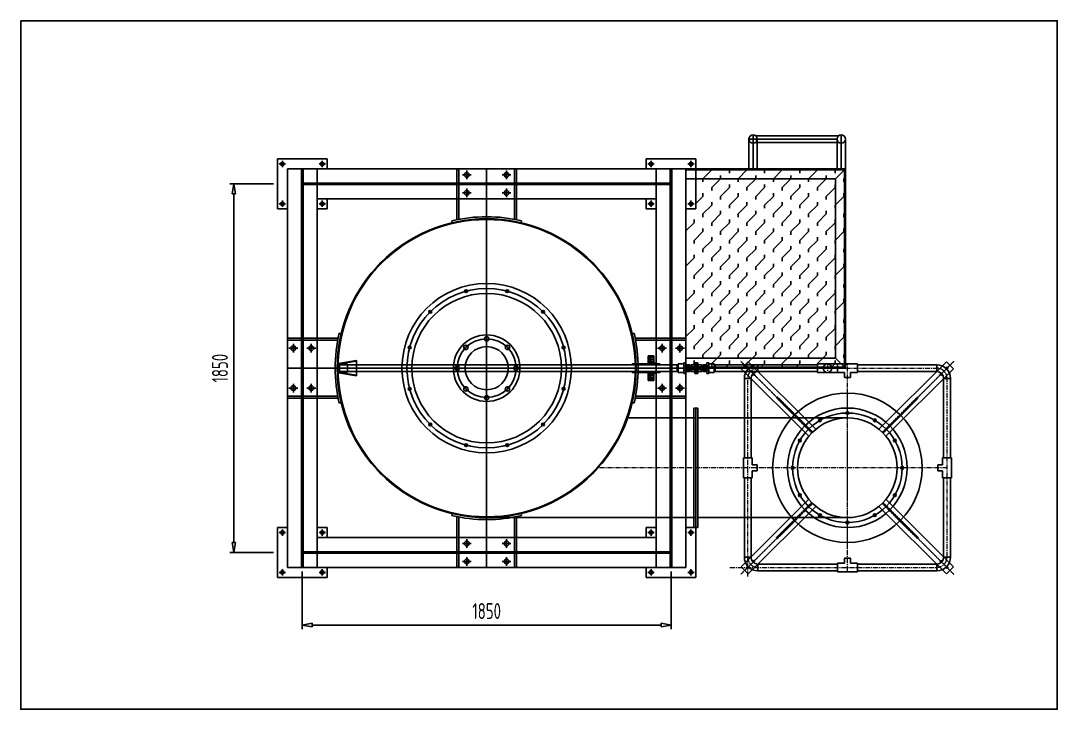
# Model space of a CAD drawing. Header units: millimetres. Extents: x -16777 to -10559, y 21952 to 33227.
# Drawn here: x -16777 to -11576, y 29771 to 33227 of the extents above; entities that cross this region are included whole.
import ezdxf

# ---------------------------------------------------------------- set-up
doc = ezdxf.new("R2010")
doc.units = ezdxf.units.MM
doc.header["$LTSCALE"] = 10
for name, pattern in [('CENTER', [2, 1.25, -0.25, 0.25, -0.25]), ('HIDDEN', [0.375, 0.25, -0.125]), ('HIDDEN2', [0.1875, 0.125, -0.0625])]:
    doc.linetypes.add(name, pattern=pattern)
doc.layers.get('0').update_dxf_attribs({"linetype": 'CONTINUOUS'})
doc.layers.get('DEFPOINTS').update_dxf_attribs({"linetype": 'CONTINUOUS'})
doc.layers.add('Ivanjktp', color=3, linetype='CONTINUOUS', lineweight=25)
doc.layers.add('Ivanjktp3', color=1, linetype='CONTINUOUS', lineweight=25, plot=False)
doc.layers.add('Ivanjktp5', color=1, linetype='CONTINUOUS')
doc.layers.add('Ivanjktp8', color=5, linetype='CONTINUOUS')
doc.styles.get("Standard").update_dxf_attribs({"font": 'ISOCP.SHX', "width": 0.75})
doc.dimstyles.new('GEN-ISO$0', dxfattribs={"dimtxt": 4, "dimasz": 2.5, "dimexe": 1, "dimexo": 1, "dimgap": 1.5, "dimtad": 1, "dimdec": 0, "dimdsep": 46, "dimtxsty": 'Standard', "dimblk": 'OBLIQUE', "dimcen": 0, "dimclrd": 8, "dimclre": 8, "dimclrt": 3, "dimadec": 0, "dimazin": 0, "dimtp": 0.1, "dimtm": 0.1, "dimtfac": 0.71, "dimtdec": 0, "dimtmove": 0, "dimatfit": 3, "dimfxl": 1, "dimtzin": 0, "dimarcsym": 0})

# ---------------------------------------------------------------- blocks, each defined once
blk = doc.blocks.new('_ClosedBlank')
at = {"color": 0, "linetype": 'ByBlock', "lineweight": -2}
for p, q in [((-1, 0.17), (0, 0)), ((-1, 0.17), (-1, -0.17)), ((0, 0), (-1, -0.17))]:
    blk.add_line(p, q, dxfattribs=at)
blk = doc.blocks.new('*D21')
at = {"layer": 'DEFPOINTS', "color": 0, "transparency": 16777216}
for p in [(-15364.3, 30482.9, 0), (-13514.3, 30482.9, 0), (-13514.3, 30193.7)]:
    blk.add_point(p, dxfattribs=at)
at = {"layer": 'Ivanjktp', "color": 8, "lineweight": -2, "transparency": 16777216}
for p, q in [((-15364.3, 30462.9), (-15364.3, 30173.7)), ((-13514.3, 30462.9), (-13514.3, 30173.7)), ((-15314.3, 30193.7), (-13564.3, 30193.7))]:
    blk.add_line(p, q, dxfattribs=at)
at = {"layer": 'Ivanjktp', "color": 8, "lineweight": -2, "transparency": 16777216, "xscale": 50, "yscale": 50, "zscale": 50, "rotation": 180}
blk.add_blockref('_ClosedBlank', (-15364.3, 30193.7), dxfattribs=at)
at = {"layer": 'Ivanjktp', "color": 8, "lineweight": -2, "transparency": 16777216, "xscale": 50, "yscale": 50, "zscale": 50}
blk.add_blockref('_ClosedBlank', (-13514.3, 30193.7), dxfattribs=at)
at = {"layer": 'Ivanjktp', "color": 3, "transparency": 16777216, "insert": (-14439.3, 30263.7), "char_height": 80, "attachment_point": 5}
blk.add_mtext('1850', dxfattribs=at)
blk = doc.blocks.new('*D22')
at = {"layer": 'DEFPOINTS', "color": 0, "transparency": 16777216}
for p in [(-15489.3, 32407.9, 0), (-15707.6, 30557.9), (-15489.3, 30557.9, 0)]:
    blk.add_point(p, dxfattribs=at)
at = {"layer": 'Ivanjktp', "color": 8, "lineweight": -2, "transparency": 16777216}
for p, q in [((-15509.3, 32407.9), (-15727.6, 32407.9)), ((-15707.6, 32357.9), (-15707.6, 30607.9)), ((-15509.3, 30557.9), (-15727.6, 30557.9))]:
    blk.add_line(p, q, dxfattribs=at)
at = {"layer": 'Ivanjktp', "color": 8, "lineweight": -2, "transparency": 16777216, "xscale": 50, "yscale": 50, "zscale": 50}
for p, rotation in [((-15707.6, 32407.9), 90), ((-15707.6, 30557.9), 270)]:
    blk.add_blockref('_ClosedBlank', p, dxfattribs=dict(at, rotation=rotation))
at = {"layer": 'Ivanjktp', "color": 3, "transparency": 16777216, "insert": (-15777.6, 31482.9), "char_height": 80, "attachment_point": 5, "rotation": 90}
blk.add_mtext('1850', dxfattribs=at)

msp = doc.modelspace()

# ---------------------------------------------------------------- hatches: boundary and pattern name
h = msp.add_hatch()
h.set_pattern_fill('ANSI31', color=6, scale=25, angle=90, style=0)
h.set_pattern_definition([(135, (-68822.3995, 13369.9405), (-2.20970869, -2.20970869), [])])
h.paths.add_polyline_path([(-13619.3, 31545.4), (-13629.3, 31545.4), (-13629.3, 31536.9), (-13619.3, 31536.9)])
h.paths.add_polyline_path([(-13619.3, 31518.9), (-13629.3, 31518.9), (-13629.3, 31504.9), (-13619.3, 31504.9)])
h.paths.add_polyline_path([(-13624.3, 31500.9), (-13624.3, 31504.9), (-13709.3, 31504.9), (-13709.3, 31500.9)])
h.paths.add_polyline_path([(-13709.3, 31464.9), (-13709.3, 31460.9), (-13624.3, 31460.9), (-13624.3, 31464.9)])
h.paths.add_polyline_path([(-13629.3, 31446.9), (-13619.3, 31446.9), (-13619.3, 31460.9), (-13629.3, 31460.9)])
h.paths.add_polyline_path([(-13629.3, 31428.9), (-13629.3, 31420.4), (-13619.3, 31420.4), (-13619.3, 31428.9)])
h = msp.add_hatch()
h.set_pattern_fill('ANSI31', color=3, scale=25, style=0)
h.set_pattern_definition([(45, (-68822.3995, 13369.9405), (-2.20970869, 2.20970869), [])])
h.paths.add_polyline_path([(-13599.8, 31545.4), (-13617.3, 31545.4), (-13617.3, 31536.9), (-13599.8, 31536.9)])
h.paths.add_polyline_path([(-13599.8, 31518.9), (-13617.3, 31518.9), (-13617.3, 31498.9), (-13599.8, 31498.9)])
h.paths.add_polyline_path([(-13599.8, 31466.9), (-13617.3, 31466.9), (-13617.3, 31446.9), (-13599.8, 31446.9)])
h.paths.add_polyline_path([(-13599.8, 31428.9), (-13617.3, 31428.9), (-13617.3, 31420.4), (-13599.8, 31420.4)])
h.paths.add_polyline_path([(-13570.3, 31466.9), (-13599.8, 31466.9), (-13599.8, 31460.9), (-13570.3, 31460.9)])
h.paths.add_polyline_path([(-13570.3, 31504.9), (-13599.8, 31504.9), (-13599.8, 31498.9), (-13570.3, 31498.9)])
h.paths.add_polyline_path([(-13599.8, 31509.9), (-13599.8, 31504.9), (-13584.8, 31504.9)])
h.paths.add_polyline_path([(-13584.8, 31460.9), (-13599.8, 31460.9), (-13599.8, 31455.9)])
at = {"layer": 'Ivanjktp8'}
h = msp.add_hatch(dxfattribs=at)
h.set_pattern_fill('FLEX', color=256, scale=250, angle=225, style=0)
h.set_pattern_definition([(225, (-36291.05, 46620.01), (44.19417, -44.19417), [62.5, -62.5]), (270, (-36335.247, 46575.814), (44.194174, -44.194174), [15.625, -57.13835, 15.625, -88.38835])])
h.paths.add_polyline_path([(-13439.3, 31482.9), (-12639.3, 31482.9), (-12639.3, 32482.9), (-13389.3, 32482.9), (-13389.3, 32282.9), (-13439.3, 32282.9)])

# ---------------------------------------------------------------- linework, layer by layer
at = {"color": 6}
for p, q in [((-15182.9, 31506.9, 0), (-15092.9, 31520.9, 0)), ((-15182.9, 31504.9, 0), (-15092.9, 31518.9, 0)), ((-15092.9, 31520.9, 0), (-15092.9, 31444.9, 0)), ((-13629.3, 31545.4, 0), (-13619.3, 31545.4, 0)), ((-13629.3, 31545.4, 0), (-13629.3, 31504.9, 0)), ((-13629.3, 31536.9, 0), (-13619.3, 31536.9, 0)), ((-13629.3, 31518.9, 0), (-13619.3, 31518.9, 0)), ((-13619.3, 31545.4, 0), (-13619.3, 31504.9, 0)), ((-13619.3, 31504.9, 0), (-13709.3, 31504.9, 0)), ((-13709.3, 31504.9, 0), (-13709.3, 31500.9, 0)), ((-13624.3, 31500.9, 0), (-13709.3, 31500.9, 0)), ((-13624.3, 31504.9, 0), (-13624.3, 31500.9, 0)), ((-15182.9, 31461, 0), (-15092.9, 31447, 0)), ((-15182.9, 31458.9, 0), (-15092.9, 31444.9, 0)), ((-13709.3, 31464.9, 0), (-13709.3, 31460.9, 0)), ((-13624.3, 31464.9, 0), (-13709.3, 31464.9, 0)), ((-13619.3, 31460.9, 0), (-13709.3, 31460.9, 0)), ((-13629.3, 31460.9, 0), (-13629.3, 31420.4, 0)), ((-13629.3, 31446.9, 0), (-13619.3, 31446.9, 0)), ((-13629.3, 31428.9, 0), (-13619.3, 31428.9, 0)), ((-13629.3, 31420.4, 0), (-13619.3, 31420.4, 0)), ((-13624.3, 31460.9, 0), (-13624.3, 31464.9, 0)), ((-13619.3, 31460.9, 0), (-13619.3, 31420.4, 0))]:
    msp.add_line(p, q, dxfattribs=at)
at = {"color": 54, "linetype": 'CENTER', "lineweight": 5, "ltscale": 2}
for p, q in [((-13629.3, 31527.9, 0), (-13599.8, 31527.9, 0)), ((-15189.3, 31482.9, 0), (-13689.3, 31482.9, 0)), ((-13078.3, 31482.9, 0), (-12180.3, 31482.9, 0)), ((-12729.3, 31504.9, 0), (-12729.3, 31460.9, 0)), ((-12629.3, 30465.9, 0), (-12629.3, 31499.9, 0)), ((-13629.3, 31437.9, 0), (-13599.8, 31437.9, 0)), ((-13129.3, 30437.9, 0), (-13129.3, 31431.9, 0)), ((-12129.3, 30533.9, 0), (-12129.3, 31431.9, 0)), ((-12629.3, 30582.9, 0), (-12629.3, 31382.9, 0)), ((-12127.7, 30982.9, 0), (-13880.3, 30982.9, 0)), ((-13219.2, 30482.9, 0), (-12180.3, 30482.9, 0))]:
    msp.add_line(p, q, dxfattribs=at)
at = {"color": 3}
for p, q in [((-13617.3, 31545.4, 0), (-13599.8, 31545.4, 0)), ((-13617.3, 31545.4, 0), (-13617.3, 31498.9, 0)), ((-13617.3, 31536.9, 0), (-13599.8, 31536.9, 0)), ((-13617.3, 31518.9, 0), (-13599.8, 31518.9, 0)), ((-13599.8, 31545.4, 0), (-13599.8, 31498.9, 0)), ((-13617.3, 31466.9, 0), (-13617.3, 31420.4, 0)), ((-13599.8, 31509.9, 0), (-13584.8, 31504.9, 0)), ((-13599.8, 31504.9, 0), (-13570.3, 31504.9, 0)), ((-13599.8, 31466.9, 0), (-13599.8, 31420.4, 0)), ((-13570.3, 31504.9, 0), (-13570.3, 31498.9, 0)), ((-13570.3, 31466.9, 0), (-13570.3, 31460.9, 0)), ((-13617.3, 31446.9, 0), (-13599.8, 31446.9, 0)), ((-13617.3, 31428.9, 0), (-13599.8, 31428.9, 0)), ((-13617.3, 31420.4, 0), (-13599.8, 31420.4, 0)), ((-13599.8, 31455.9, 0), (-13584.8, 31460.9, 0)), ((-13599.8, 31460.9, 0), (-13570.3, 31460.9, 0))]:
    msp.add_line(p, q, dxfattribs=at)
at = {"color": 1}
for p, q in [((-15179.3, 31499.9, 0), (-15179.3, 31465.9, 0)), ((-15179.3, 31499.9, 0), (-13483.3, 31499.9, 0)), ((-13483.3, 31499.9, 0), (-13483.3, 31465.9, 0)), ((-13450.3, 31504.9, 0), (-13478.3, 31504.9, 0)), ((-13478.3, 31460.9, 0), (-13478.3, 31504.9, 0)), ((-13478.3, 31499.9, 0), (-13478.3, 31465.9, 0)), ((-13450.3, 31455.9, 0), (-13450.3, 31509.9, 0)), ((-13440.3, 31509.9, 0), (-13450.3, 31509.9, 0)), ((-13440.3, 31494.9, 0), (-13450.3, 31494.9, 0)), ((-13440.3, 31470.9, 0), (-13450.3, 31470.9, 0)), ((-13440.3, 31455.9, 0), (-13440.3, 31509.9, 0)), ((-13440.3, 31499.9, 0), (-13421.3, 31499.9, 0)), ((-13439.3, 31465.9, 0), (-13439.3, 31499.9, 0)), ((-13437.3, 31465.9, 0), (-13437.3, 31499.9, 0)), ((-13435.3, 31465.9, 0), (-13435.3, 31499.9, 0)), ((-13433.3, 31465.9, 0), (-13433.3, 31499.9, 0)), ((-13431.3, 31465.9, 0), (-13431.3, 31499.9, 0)), ((-13429.3, 31465.9, 0), (-13429.3, 31499.9, 0)), ((-13427.3, 31465.9, 0), (-13427.3, 31499.9, 0)), ((-13425.3, 31465.9, 0), (-13425.3, 31499.9, 0)), ((-13423.3, 31465.9, 0), (-13423.3, 31499.9, 0)), ((-13420.3, 31498.9, 0), (-13421.3, 31499.9, 0)), ((-13421.3, 31465.9, 0), (-13421.3, 31499.9, 0)), ((-13421.3, 31465.9, 0), (-13420.3, 31466.9, 0)), ((-13420.3, 31466.9, 0), (-13420.3, 31498.9, 0)), ((-13415.3, 31498.9, 0), (-13414.3, 31499.9, 0)), ((-13415.3, 31466.9, 0), (-13415.3, 31498.9, 0)), ((-13415.3, 31466.9, 0), (-13415.3, 31498.9, 0)), ((-13395.3, 31489.9, 0), (-13415.3, 31489.9, 0)), ((-13395.3, 31475.9, 0), (-13415.3, 31475.9, 0)), ((-13414.3, 31465.9, 0), (-13415.3, 31466.9, 0)), ((-13395.3, 31499.9, 0), (-13414.3, 31499.9, 0)), ((-13395.3, 31509.9, 0), (-13380.3, 31509.9, 0)), ((-13395.3, 31455.9, 0), (-13395.3, 31509.9, 0)), ((-13395.3, 31507.9, 0), (-13380.3, 31507.9, 0)), ((-13395.3, 31505.9, 0), (-13380.3, 31505.9, 0)), ((-13395.3, 31503.9, 0), (-13380.3, 31503.9, 0)), ((-13395.3, 31501.9, 0), (-13380.3, 31501.9, 0)), ((-13395.3, 31499.9, 0), (-13380.3, 31499.9, 0)), ((-13395.3, 31497.9, 0), (-13380.3, 31497.9, 0)), ((-13395.3, 31495.9, 0), (-13380.3, 31495.9, 0)), ((-13395.3, 31493.9, 0), (-13380.3, 31493.9, 0)), ((-13395.3, 31491.9, 0), (-13380.3, 31491.9, 0)), ((-13395.3, 31489.9, 0), (-13380.3, 31489.9, 0)), ((-13395.3, 31487.9, 0), (-13380.3, 31487.9, 0)), ((-13395.3, 31485.9, 0), (-13380.3, 31485.9, 0)), ((-13395.3, 31483.9, 0), (-13380.3, 31483.9, 0)), ((-13395.3, 31481.9, 0), (-13380.3, 31481.9, 0)), ((-13395.3, 31479.9, 0), (-13380.3, 31479.9, 0)), ((-13395.3, 31477.9, 0), (-13380.3, 31477.9, 0)), ((-13395.3, 31475.9, 0), (-13380.3, 31475.9, 0)), ((-13395.3, 31473.9, 0), (-13380.3, 31473.9, 0)), ((-13395.3, 31471.9, 0), (-13380.3, 31471.9, 0)), ((-13395.3, 31469.9, 0), (-13380.3, 31469.9, 0)), ((-13395.3, 31467.9, 0), (-13380.3, 31467.9, 0)), ((-13380.3, 31455.9, 0), (-13380.3, 31509.9, 0)), ((-13380.3, 31499.9, 0), (-13361.3, 31499.9, 0)), ((-13380.3, 31489.9, 0), (-13360.3, 31489.9, 0)), ((-13380.3, 31475.9, 0), (-13360.3, 31475.9, 0)), ((-13360.3, 31498.9, 0), (-13361.3, 31499.9, 0)), ((-13361.3, 31465.9, 0), (-13360.3, 31466.9, 0)), ((-13360.3, 31466.9, 0), (-13360.3, 31498.9, 0)), ((-13355.3, 31498.9, 0), (-13354.3, 31499.9, 0)), ((-13355.3, 31466.9, 0), (-13355.3, 31498.9, 0)), ((-13354.3, 31465.9, 0), (-13355.3, 31466.9, 0)), ((-13335.3, 31499.9, 0), (-13354.3, 31499.9, 0)), ((-13354.3, 31465.9, 0), (-13354.3, 31499.9, 0)), ((-13352.3, 31465.9, 0), (-13352.3, 31499.9, 0)), ((-13350.3, 31465.9, 0), (-13350.3, 31499.9, 0)), ((-13348.3, 31465.9, 0), (-13348.3, 31499.9, 0)), ((-13346.3, 31465.9, 0), (-13346.3, 31499.9, 0)), ((-13344.3, 31465.9, 0), (-13344.3, 31499.9, 0)), ((-13342.3, 31465.9, 0), (-13342.3, 31499.9, 0)), ((-13340.3, 31465.9, 0), (-13340.3, 31499.9, 0)), ((-13338.3, 31465.9, 0), (-13338.3, 31499.9, 0)), ((-13336.3, 31465.9, 0), (-13336.3, 31499.9, 0)), ((-13335.3, 31509.9, 0), (-13325.3, 31509.9, 0)), ((-13335.3, 31455.9, 0), (-13335.3, 31509.9, 0)), ((-13335.3, 31494.9, 0), (-13325.3, 31494.9, 0)), ((-13335.3, 31470.9, 0), (-13325.3, 31470.9, 0)), ((-13325.3, 31455.9, 0), (-13325.3, 31509.9, 0)), ((-13325.3, 31504.9, 0), (-13297.3, 31504.9, 0)), ((-13297.3, 31460.9, 0), (-13297.3, 31504.9, 0)), ((-13292.3, 31499.9, 0), (-12779.3, 31499.9, 0)), ((-13292.3, 31465.9, 0), (-13292.3, 31499.9, 0)), ((-13129.3, 31499.9, 0), (-12779.3, 31499.9, 0)), ((-12779.3, 31504.9, 0), (-12679.3, 31504.9, 0)), ((-12779.3, 31460.9, 0), (-12779.3, 31504.9, 0)), ((-12779.3, 31465.9, 0), (-12779.3, 31499.9, 0)), ((-12774.3, 31504.9, 0), (-12732.3, 31504.9, 0)), ((-12679.3, 31460.9, 0), (-12679.3, 31504.9, 0)), ((-12679.3, 31504.9, 0), (-12579.3, 31504.9, 0)), ((-12579.3, 31460.9, 0), (-12579.3, 31504.9, 0)), ((-12579.3, 31499.9, 0), (-12180.3, 31499.9, 0)), ((-15179.3, 31465.9, 0), (-13483.3, 31465.9, 0)), ((-13450.3, 31460.9, 0), (-13478.3, 31460.9, 0)), ((-13440.3, 31455.9, 0), (-13450.3, 31455.9, 0)), ((-13440.3, 31465.9, 0), (-13421.3, 31465.9, 0)), ((-13395.3, 31465.9, 0), (-13414.3, 31465.9, 0)), ((-13395.3, 31465.9, 0), (-13380.3, 31465.9, 0)), ((-13395.3, 31463.9, 0), (-13380.3, 31463.9, 0)), ((-13395.3, 31461.9, 0), (-13380.3, 31461.9, 0)), ((-13395.3, 31459.9, 0), (-13380.3, 31459.9, 0)), ((-13395.3, 31457.9, 0), (-13380.3, 31457.9, 0)), ((-13395.3, 31455.9, 0), (-13380.3, 31455.9, 0)), ((-13380.3, 31465.9, 0), (-13361.3, 31465.9, 0)), ((-13335.3, 31465.9, 0), (-13354.3, 31465.9, 0)), ((-13335.3, 31455.9, 0), (-13325.3, 31455.9, 0)), ((-13325.3, 31460.9, 0), (-13297.3, 31460.9, 0)), ((-13292.3, 31465.9, 0), (-12779.3, 31465.9, 0)), ((-13146.3, 31032.9, 0), (-13146.3, 31431.9, 0)), ((-13129.3, 31465.9, 0), (-12779.3, 31465.9, 0)), ((-13112.3, 31032.9, 0), (-13112.3, 31431.9, 0)), ((-12779.3, 31460.9, 0), (-12679.3, 31460.9, 0)), ((-12774.3, 31460.9, 0), (-12751.3, 31460.9, 0)), ((-12679.3, 31460.9, 0), (-12644.3, 31460.9, 0)), ((-12644.3, 31435.9, 0), (-12644.3, 31460.9, 0)), ((-12644.3, 31435.9, 0), (-12614.3, 31435.9, 0)), ((-12614.3, 31460.9, 0), (-12579.3, 31460.9, 0)), ((-12614.3, 31435.9, 0), (-12614.3, 31460.9, 0)), ((-12579.3, 31465.9, 0), (-12180.3, 31465.9, 0)), ((-12146.3, 31032.9, 0), (-12146.3, 31431.9, 0)), ((-12112.3, 31032.9, 0), (-12112.3, 31431.9, 0)), ((-13151.3, 31032.9, 0), (-13107.3, 31032.9, 0)), ((-13151.3, 30932.9, 0), (-13151.3, 31032.9, 0)), ((-13107.3, 30997.9, 0), (-13107.3, 31032.9, 0)), ((-12107.3, 31032.9, 0), (-12151.3, 31032.9, 0)), ((-12151.3, 30997.9, 0), (-12151.3, 31032.9, 0)), ((-12107.3, 30932.9, 0), (-12107.3, 31032.9, 0)), ((-13107.3, 30997.9, 0), (-13082.3, 30997.9, 0)), ((-13107.3, 30932.9, 0), (-13107.3, 30967.9, 0)), ((-13107.3, 30967.9, 0), (-13082.3, 30967.9, 0)), ((-13082.3, 30967.9, 0), (-13082.3, 30997.9, 0)), ((-12151.3, 30997.9, 0), (-12176.3, 30997.9, 0)), ((-12176.3, 30967.9, 0), (-12176.3, 30997.9, 0)), ((-12151.3, 30967.9, 0), (-12176.3, 30967.9, 0)), ((-12151.3, 30932.9, 0), (-12151.3, 30967.9, 0)), ((-13151.3, 30932.9, 0), (-13107.3, 30932.9, 0)), ((-13146.3, 30533.9, 0), (-13146.3, 30932.9, 0)), ((-13112.3, 30533.9, 0), (-13112.3, 30932.9, 0)), ((-12107.3, 30932.9, 0), (-12151.3, 30932.9, 0)), ((-12146.3, 30533.9, 0), (-12146.3, 30932.9, 0)), ((-12112.3, 30533.9, 0), (-12112.3, 30932.9, 0)), ((-13078.3, 30499.9, 0), (-12679.3, 30499.9, 0)), ((-12679.3, 30504.9, 0), (-12644.3, 30504.9, 0)), ((-12679.3, 30460.9, 0), (-12679.3, 30504.9, 0)), ((-12644.3, 30529.9, 0), (-12614.3, 30529.9, 0)), ((-12644.3, 30504.9, 0), (-12644.3, 30529.9, 0)), ((-12614.3, 30504.9, 0), (-12614.3, 30529.9, 0)), ((-12614.3, 30504.9, 0), (-12579.3, 30504.9, 0)), ((-12579.3, 30460.9, 0), (-12579.3, 30504.9, 0)), ((-12579.3, 30499.9, 0), (-12180.3, 30499.9, 0)), ((-13078.3, 30465.9, 0), (-12679.3, 30465.9, 0)), ((-12679.3, 30460.9, 0), (-12579.3, 30460.9, 0)), ((-12579.3, 30465.9, 0), (-12180.3, 30465.9, 0))]:
    msp.add_line(p, q, dxfattribs=at)
at = {"color": 253, "linetype": 'HIDDEN2', "ltscale": 0.05}
for p, q in [((-15137.3, 31498.9, 0), (-15177.3, 31498.9, 0)), ((-15137.3, 31466.9, 0), (-15177.3, 31466.9, 0))]:
    msp.add_line(p, q, dxfattribs=at)
at = {"color": 54, "linetype": 'CENTER', "lineweight": 5, "ltscale": 0.025}
for p, q in [((-12806.1, 31159.7, 0), (-13163.7, 31517.3, 0)), ((-12452.5, 31159.7, 0), (-12095, 31517.3, 0)), ((-12806.1, 30806.2, 0), (-13163.7, 30448.6, 0)), ((-12452.5, 30806.2, 0), (-12095, 30448.6, 0))]:
    msp.add_line(p, q, dxfattribs=at)
at = {"color": 4}
for p, q in [((-13078.3, 31465.9, 0), (-13078.3, 31499.9, 0)), ((-12180.3, 31465.9, 0), (-12180.3, 31499.9, 0)), ((-13112.3, 31431.9, 0), (-13146.3, 31431.9, 0)), ((-12146.3, 31431.9, 0), (-12112.3, 31431.9, 0)), ((-13112.3, 30533.9, 0), (-13146.3, 30533.9, 0)), ((-12146.3, 30533.9, 0), (-12112.3, 30533.9, 0)), ((-13078.3, 30499.9, 0), (-13078.3, 30465.9, 0)), ((-12180.3, 30499.9, 0), (-12180.3, 30465.9, 0))]:
    msp.add_line(p, q, dxfattribs=at)
at = {"color": 1}
msp.add_circle((-12729.3, 31482.9, 0), 22, dxfattribs=at)
at = {"color": 4}
for centre, radius, start, end in [((-13078.3, 31431.9, 0), 68, 90, 180), ((-12180.3, 31431.9, 0), 68, 0, 90), ((-13078.3, 31431.9, 0), 34, 90, 180), ((-12180.3, 31431.9, 0), 34, 0, 90), ((-13078.3, 30533.9, 0), 68, 180, 270), ((-13078.3, 30533.9, 0), 34, 180, 270), ((-12180.3, 30533.9, 0), 34, 270, 0), ((-12180.3, 30533.9, 0), 68, 270, 0)]:
    msp.add_arc(centre, radius, start, end, dxfattribs=at)
at = {"color": 54, "linetype": 'CENTER', "lineweight": 5, "ltscale": 2}
for centre, start, end in [((-13078.3, 31431.9, 0), 90, 180), ((-12180.3, 31431.9, 0), 0, 90), ((-13078.3, 30533.9, 0), 180, 270), ((-12180.3, 30533.9, 0), 270, 0)]:
    msp.add_arc(centre, 51, start, end, dxfattribs=at)
at = {"color": 1}
msp.add_arc((-12732.3, 31479.9, 0), 25, 0, 90, dxfattribs=at)
at = {"layer": 'Ivanjktp3'}
msp.add_lwpolyline([(-16777.2, 33226.9), (-11576.2, 33226.9), (-11576.2, 29770.8), (-16777.2, 29770.8)], close=True, dxfattribs=at)
at = {"layer": 'Ivanjktp5', "color": 9, "ltscale": 0.5}
for p, q in [((-15182.9, 31506.9, 0), (-15182.9, 31458.9, 0)), ((-15181.3, 31468.9, 0), (-15181.3, 31496.9, 0)), ((-15177.3, 31466.7, 0), (-15177.3, 31499.2, 0)), ((-15137.3, 31499.2, 0), (-15177.3, 31499.2, 0)), ((-15137.3, 31466.7, 0), (-15177.3, 31466.7, 0)), ((-15137.3, 31502.9, 0), (-15175.3, 31502.9, 0)), ((-15122.1, 31482.9, 0), (-15162.1, 31482.9, 0)), ((-15137.3, 31462.9, 0), (-15137.3, 31502.9, 0)), ((-13126.4, 31515.4, 0), (-13161.8, 31480, 0)), ((-12822.9, 31141.2, 0), (-13161.8, 31480, 0)), ((-12787.5, 31176.5, 0), (-13126.4, 31515.4, 0)), ((-12471.1, 31176.5, 0), (-12132.2, 31515.4, 0)), ((-12435.8, 31141.2, 0), (-12096.9, 31480, 0)), ((-12096.9, 31480, 0), (-12132.2, 31515.4, 0)), ((-15137.3, 31462.9, 0), (-15175.3, 31462.9, 0)), ((-12985, 31334.4, 0), (-12980.8, 31338.6, 0)), ((-12273.6, 31334.4, 0), (-12277.9, 31338.6, 0)), ((-12822.9, 30824.7, 0), (-13161.8, 30485.8, 0)), ((-12435.8, 30824.7, 0), (-12096.9, 30485.8, 0)), ((-12787.5, 30789.4, 0), (-13126.4, 30450.5, 0)), ((-12471.1, 30789.4, 0), (-12132.2, 30450.5, 0)), ((-12985, 30631.5, 0), (-12980.8, 30627.3, 0)), ((-13161.8, 30485.8, 0), (-13126.4, 30450.5, 0)), ((-12132.2, 30450.5, 0), (-12096.9, 30485.8, 0))]:
    msp.add_line(p, q, dxfattribs=at)
at = {"layer": 'Ivanjktp5', "color": 9, "linetype": 'HIDDEN', "ltscale": 0.009}
for p, q in [((-12808.2, 31157.6, 0), (-12985, 31334.4, 0)), ((-12804, 31161.8, 0), (-12980.8, 31338.6, 0)), ((-12454.7, 31161.8, 0), (-12277.9, 31338.6, 0)), ((-12450.4, 31157.6, 0), (-12273.6, 31334.4, 0)), ((-12808.2, 30808.3, 0), (-12985, 30631.5, 0)), ((-12804, 30804, 0), (-12980.8, 30627.3, 0)), ((-12454.7, 30804, 0), (-12277.9, 30627.3, 0)), ((-12450.4, 30808.3, 0), (-12273.6, 30631.5, 0)), ((-12277.9, 30627.3, 0), (-12273.6, 30631.5, 0))]:
    msp.add_line(p, q, dxfattribs=at)
at = {"layer": 'Ivanjktp5', "color": 9, "ltscale": 0.5}
for centre in [(-13129.9, 31483.6, 0), (-12128.7, 31483.6, 0), (-13098.8, 31452.4, 0), (-12159.8, 31452.4, 0), (-13129.9, 30482.3, 0), (-13098.8, 30513.4, 0), (-12159.8, 30513.4, 0), (-12159.8, 30513.4, 0), (-12128.7, 30482.3, 0), (-12128.7, 30482.3, 0)]:
    msp.add_circle(centre, 4, dxfattribs=at)
for centre, start, end in [((-15175.3, 31496.9, 0), 90, 180), ((-15175.3, 31468.9, 0), 180, 270)]:
    msp.add_arc(centre, 6, start, end, dxfattribs=at)
at = {"layer": 'Ivanjktp8'}
for p, q in [((-13123.3, 32482.9, 0), (-13123.3, 32632.9, 0)), ((-12681.3, 32632.9, 0), (-13123.3, 32632.9, 0)), ((-13102.3, 32653.9, 0), (-13102.3, 32482.9, 0)), ((-12673.3, 32649.4, 0), (-13089.3, 32649.4, 0)), ((-12673.3, 32616.4, 0), (-13089.3, 32616.4, 0)), ((-13081.3, 32482.9, 0), (-13081.3, 32632.9, 0)), ((-12681.3, 32482.9, 0), (-12681.3, 32632.9, 0)), ((-12660.3, 32653.9, 0), (-12660.3, 32482.9, 0)), ((-12639.3, 32482.9, 0), (-12639.3, 32632.9, 0)), ((-15489.3, 32282.9, 0), (-15489.3, 32532.9, 0)), ((-15239.3, 32532.9, 0), (-15489.3, 32532.9, 0)), ((-15448.3, 32507.9, 0), (-15480.3, 32507.9, 0)), ((-15464.3, 32491.9, 0), (-15464.3, 32523.9, 0)), ((-15248.3, 32507.9, 0), (-15280.3, 32507.9, 0)), ((-15264.3, 32491.9, 0), (-15264.3, 32523.9, 0)), ((-15239.3, 32482.9, 0), (-15239.3, 32532.9, 0)), ((-13389.3, 32532.9, 0), (-13639.3, 32532.9, 0)), ((-13639.3, 32482.9, 0), (-13639.3, 32532.9, 0)), ((-13598.3, 32507.9, 0), (-13630.3, 32507.9, 0)), ((-13614.3, 32491.9, 0), (-13614.3, 32523.9, 0)), ((-13398.3, 32507.9, 0), (-13430.3, 32507.9, 0)), ((-13414.3, 32491.9, 0), (-13414.3, 32523.9, 0)), ((-13389.3, 32282.9, 0), (-13389.3, 32532.9, 0)), ((-15439.3, 30482.9, 0), (-15439.3, 32482.9, 0)), ((-13439.3, 32482.9, 0), (-15439.3, 32482.9, 0)), ((-15367.8, 30482.9, 0), (-15367.8, 32482.9, 0)), ((-15364.3, 30482.9, 0), (-15364.3, 32482.9, 0)), ((-15360.8, 30482.9, 0), (-15360.8, 32482.9, 0)), ((-15289.3, 31632.9, 0), (-15289.3, 32482.9, 0)), ((-14589.3, 32228, 0), (-14589.3, 32482.9, 0)), ((-14579.3, 32229.9, 0), (-14579.3, 32482.9, 0)), ((-14539.3, 32430.9, 0), (-14539.3, 32474.9, 0)), ((-14439.3, 30482.9, 0), (-14439.3, 32482.9, 0)), ((-14439.3, 32482.9, 0), (-14439.3, 31482.9, 0)), ((-14339.3, 32430.9, 0), (-14339.3, 32474.9, 0)), ((-14299.3, 32229.9, 0), (-14299.3, 32482.9, 0)), ((-14289.3, 32228, 0), (-14289.3, 32482.9, 0)), ((-13589.3, 31632.9, 0), (-13589.3, 32482.9, 0)), ((-13517.8, 30482.9, 0), (-13517.8, 32482.9, 0)), ((-13514.3, 30482.9, 0), (-13514.3, 32482.9, 0)), ((-13510.8, 30482.9, 0), (-13510.8, 32482.9, 0)), ((-13439.3, 30482.9, 0), (-13439.3, 32482.9, 0)), ((-12639.3, 32482.9, 0), (-13439.3, 32482.9, 0)), ((-12644.3, 32477.9, 0), (-13439.3, 32477.9, 0)), ((-12689.3, 32432.9, 0), (-12639.3, 32482.9, 0)), ((-12644.3, 31487.9, 0), (-12644.3, 32477.9, 0)), ((-12639.3, 31482.9, 0), (-12639.3, 32482.9, 0)), ((-13514.3, 32407.9, 0), (-15364.3, 32407.9, 0)), ((-13517.8, 32411.4, 0), (-15360.8, 32411.4, 0)), ((-13517.8, 32404.4, 0), (-15360.8, 32404.4, 0)), ((-14561.3, 32452.9, 0), (-14517.3, 32452.9, 0)), ((-14361.3, 32452.9, 0), (-14317.3, 32452.9, 0)), ((-12689.3, 32432.9, 0), (-13439.3, 32432.9, 0)), ((-12689.3, 31532.9, 0), (-12689.3, 32432.9, 0)), ((-14561.3, 32362.9, 0), (-14517.3, 32362.9, 0)), ((-14539.3, 32340.9, 0), (-14539.3, 32384.9, 0)), ((-14317.3, 32362.9, 0), (-14361.3, 32362.9, 0)), ((-14339.3, 32340.9, 0), (-14339.3, 32384.9, 0)), ((-15448.3, 32307.9, 0), (-15480.3, 32307.9, 0)), ((-15464.3, 32291.9, 0), (-15464.3, 32323.9, 0)), ((-14589.3, 32332.9, 0), (-15289.3, 32332.9, 0)), ((-15248.3, 32307.9, 0), (-15280.3, 32307.9, 0)), ((-15264.3, 32291.9, 0), (-15264.3, 32323.9, 0)), ((-15239.3, 32282.9, 0), (-15239.3, 32332.9, 0)), ((-14289.3, 32332.9, 0), (-14589.3, 32332.9, 0)), ((-13589.3, 32332.9, 0), (-14289.3, 32332.9, 0)), ((-13639.3, 32282.9, 0), (-13639.3, 32332.9, 0)), ((-13598.3, 32307.9, 0), (-13630.3, 32307.9, 0)), ((-13614.3, 32291.9, 0), (-13614.3, 32323.9, 0)), ((-13398.3, 32307.9, 0), (-13430.3, 32307.9, 0)), ((-13414.3, 32291.9, 0), (-13414.3, 32323.9, 0)), ((-15439.3, 32282.9, 0), (-15489.3, 32282.9, 0)), ((-15239.3, 32282.9, 0), (-15289.3, 32282.9, 0)), ((-13589.3, 32282.9, 0), (-13639.3, 32282.9, 0)), ((-13389.3, 32282.9, 0), (-13439.3, 32282.9, 0)), ((-14614.3, 32222.5, 0), (-14612, 32212.8, 0)), ((-14264.3, 32222.5, 0), (-14266.6, 32212.8, 0)), ((-14439.3, 31907.9, 0), (-14439.3, 31057.9, 0)), ((-15184.4, 31632.9, 0), (-15439.3, 31632.9, 0)), ((-15186.3, 31622.9, 0), (-15439.3, 31622.9, 0)), ((-15289.3, 31332.9, 0), (-15289.3, 31632.9, 0)), ((-15178.9, 31657.9, 0), (-15169.2, 31655.6, 0)), ((-13699.7, 31657.9, 0), (-13709.5, 31655.6, 0)), ((-13439.3, 31632.9, 0), (-13694.3, 31632.9, 0)), ((-13439.3, 31622.9, 0), (-13692.3, 31622.9, 0)), ((-13589.3, 31332.9, 0), (-13589.3, 31632.9, 0)), ((-15431.3, 31582.9, 0), (-15387.3, 31582.9, 0)), ((-15409.3, 31560.9, 0), (-15409.3, 31604.9, 0)), ((-15341.3, 31582.9, 0), (-15297.3, 31582.9, 0)), ((-15319.3, 31560.9, 0), (-15319.3, 31604.9, 0)), ((-13537.3, 31582.9, 0), (-13581.3, 31582.9, 0)), ((-13559.3, 31560.9, 0), (-13559.3, 31604.9, 0)), ((-13447.3, 31582.9, 0), (-13491.3, 31582.9, 0)), ((-13469.3, 31560.9, 0), (-13469.3, 31604.9, 0)), ((-12689.3, 31532.9, 0), (-13439.3, 31532.9, 0)), ((-12639.3, 31482.9, 0), (-12689.3, 31532.9, 0)), ((-13439.3, 31482.9, 0), (-15439.3, 31482.9, 0)), ((-14014.3, 31482.9, 0), (-14864.3, 31482.9, 0)), ((-12644.3, 31487.9, 0), (-13439.3, 31487.9, 0)), ((-12639.3, 31482.9, 0), (-13439.3, 31482.9, 0)), ((-15431.3, 31382.9, 0), (-15387.3, 31382.9, 0)), ((-15409.3, 31360.9, 0), (-15409.3, 31404.9, 0)), ((-15341.3, 31382.9, 0), (-15297.3, 31382.9, 0)), ((-15319.3, 31360.9, 0), (-15319.3, 31404.9, 0)), ((-13537.3, 31382.9, 0), (-13581.3, 31382.9, 0)), ((-13559.3, 31360.9, 0), (-13559.3, 31404.9, 0)), ((-13447.3, 31382.9, 0), (-13491.3, 31382.9, 0)), ((-13469.3, 31360.9, 0), (-13469.3, 31404.9, 0)), ((-15186.3, 31342.9, 0), (-15439.3, 31342.9, 0)), ((-15184.4, 31332.9, 0), (-15439.3, 31332.9, 0)), ((-15289.3, 30482.9, 0), (-15289.3, 31332.9, 0)), ((-15178.9, 31307.9, 0), (-15169.2, 31310.2, 0)), ((-13699.7, 31307.9, 0), (-13709.5, 31310.2, 0)), ((-13439.3, 31332.9, 0), (-13694.3, 31332.9, 0)), ((-13439.3, 31342.9, 0), (-13692.3, 31342.9, 0)), ((-13589.3, 30482.9, 0), (-13589.3, 31332.9, 0)), ((-13399.3, 31282.9, 0), (-13389.3, 31282.9, 0)), ((-13399.3, 30682.9, 0), (-13399.3, 31282.9, 0)), ((-13389.3, 30682.9, 0), (-13389.3, 31282.9, 0)), ((-13379.3, 31282.9, 0), (-13389.3, 31282.9, 0)), ((-13389.3, 30682.9, 0), (-13389.3, 31282.9, 0)), ((-13379.3, 30682.9, 0), (-13379.3, 31282.9, 0)), ((-13732.2, 31232.9, 0), (-13389.3, 31232.9, 0)), ((-12909.1, 31232.9, 0), (-13379.3, 31232.9, 0)), ((-12909.1, 31232.9, 0), (-12629.3, 31232.9, 0)), ((-14614.3, 30743.4, 0), (-14612, 30753.1, 0)), ((-14264.3, 30743.4, 0), (-14266.6, 30753.1, 0)), ((-14589.3, 30482.9, 0), (-14589.3, 30737.9, 0)), ((-14579.3, 30482.9, 0), (-14579.3, 30735.9, 0)), ((-14439.3, 30732.9, 0), (-13389.3, 30732.9, 0)), ((-14299.3, 30482.9, 0), (-14299.3, 30735.9, 0)), ((-14289.3, 30482.9, 0), (-14289.3, 30737.9, 0)), ((-12908.8, 30732.9, 0), (-13379.3, 30732.9, 0)), ((-12909.1, 30732.9, 0), (-12629.3, 30732.9, 0)), ((-15489.3, 30432.9, 0), (-15489.3, 30682.9, 0)), ((-15439.3, 30682.9, 0), (-15489.3, 30682.9, 0)), ((-15448.3, 30657.9, 0), (-15480.3, 30657.9, 0)), ((-15464.3, 30641.9, 0), (-15464.3, 30673.9, 0)), ((-15239.3, 30682.9, 0), (-15289.3, 30682.9, 0)), ((-15248.3, 30657.9, 0), (-15280.3, 30657.9, 0)), ((-15264.3, 30641.9, 0), (-15264.3, 30673.9, 0)), ((-15239.3, 30632.9, 0), (-15239.3, 30682.9, 0)), ((-13639.3, 30632.9, 0), (-13639.3, 30682.9, 0)), ((-13589.3, 30682.9, 0), (-13639.3, 30682.9, 0)), ((-13598.3, 30657.9, 0), (-13630.3, 30657.9, 0)), ((-13614.3, 30641.9, 0), (-13614.3, 30673.9, 0)), ((-13389.3, 30682.9, 0), (-13439.3, 30682.9, 0)), ((-13398.3, 30657.9, 0), (-13430.3, 30657.9, 0)), ((-13414.3, 30641.9, 0), (-13414.3, 30673.9, 0)), ((-13399.3, 30682.9, 0), (-13389.3, 30682.9, 0)), ((-13389.3, 30432.9, 0), (-13389.3, 30682.9, 0)), ((-13379.3, 30682.9, 0), (-13389.3, 30682.9, 0)), ((-14589.3, 30632.9, 0), (-15289.3, 30632.9, 0)), ((-14289.3, 30632.9, 0), (-14589.3, 30632.9, 0)), ((-14561.3, 30602.9, 0), (-14517.3, 30602.9, 0)), ((-14539.3, 30624.9, 0), (-14539.3, 30580.9, 0)), ((-14317.3, 30602.9, 0), (-14361.3, 30602.9, 0)), ((-14339.3, 30624.9, 0), (-14339.3, 30580.9, 0)), ((-13589.3, 30632.9, 0), (-14289.3, 30632.9, 0)), ((-13514.3, 30557.9, 0), (-15364.3, 30557.9, 0)), ((-13517.8, 30561.4, 0), (-15360.8, 30561.4, 0)), ((-13517.8, 30554.4, 0), (-15360.8, 30554.4, 0)), ((-14539.3, 30534.9, 0), (-14539.3, 30490.9, 0)), ((-14339.3, 30534.9, 0), (-14339.3, 30490.9, 0)), ((-13439.3, 30482.9, 0), (-15439.3, 30482.9, 0)), ((-15239.3, 30432.9, 0), (-15239.3, 30482.9, 0)), ((-14561.3, 30512.9, 0), (-14517.3, 30512.9, 0)), ((-14361.3, 30512.9, 0), (-14317.3, 30512.9, 0)), ((-13639.3, 30432.9, 0), (-13639.3, 30482.9, 0)), ((-15239.3, 30432.9, 0), (-15489.3, 30432.9, 0)), ((-15448.3, 30457.9, 0), (-15480.3, 30457.9, 0)), ((-15464.3, 30441.9, 0), (-15464.3, 30473.9, 0)), ((-15248.3, 30457.9, 0), (-15280.3, 30457.9, 0)), ((-15264.3, 30441.9, 0), (-15264.3, 30473.9, 0)), ((-13389.3, 30432.9, 0), (-13639.3, 30432.9, 0)), ((-13598.3, 30457.9, 0), (-13630.3, 30457.9, 0)), ((-13614.3, 30441.9, 0), (-13614.3, 30473.9, 0)), ((-13398.3, 30457.9, 0), (-13430.3, 30457.9, 0)), ((-13414.3, 30441.9, 0), (-13414.3, 30473.9, 0))]:
    msp.add_line(p, q, dxfattribs=at)
for centre, radius in [((-13102.3, 32632.9, 0), 21), ((-12660.3, 32632.9, 0), 21), ((-15464.3, 32507.9, 0), 9), ((-15264.3, 32507.9, 0), 9), ((-13614.3, 32507.9, 0), 9), ((-13414.3, 32507.9, 0), 9), ((-14539.3, 32452.9, 0), 12), ((-14339.3, 32452.9, 0), 12), ((-14539.3, 32362.9, 0), 12), ((-14339.3, 32362.9, 0), 12), ((-15464.3, 32307.9, 0), 9), ((-15264.3, 32307.9, 0), 9), ((-13614.3, 32307.9, 0), 9), ((-13414.3, 32307.9, 0), 9), ((-14439.3, 31482.9, 0), 750), ((-14439.3, 31482.9, 0), 746), ((-14439.3, 31482.9, 0), 425), ((-14439.3, 31482.9, 0), 400), ((-14439.3, 31482.9, 0), 375), ((-14439.3, 31482.9, 0), 375), ((-14542.9, 31869.3, 0), 7), ((-14335.8, 31869.3, 0), 7), ((-14722.2, 31765.8, 0), 7), ((-14156.5, 31765.8, 0), 7), ((-14439.3, 31482.9, 0), 167), ((-14439.3, 31482.9, 0), 147.5), ((-14439.3, 31630.4, 0), 11), ((-15409.3, 31582.9, 0), 12), ((-15319.3, 31582.9, 0), 12), ((-14825.7, 31586.5, 0), 7), ((-14543.6, 31587.2, 0), 11), ((-14439.3, 31482.9, 0), 108), ((-14335, 31587.2, 0), 11), ((-14053, 31586.5, 0), 7), ((-13559.3, 31582.9, 0), 12), ((-13469.3, 31582.9, 0), 12), ((-14586.8, 31482.9, 0), 11), ((-14291.8, 31482.9, 0), 11), ((-15409.3, 31382.9, 0), 12), ((-15319.3, 31382.9, 0), 12), ((-14825.7, 31379.4, 0), 7), ((-14543.6, 31378.6, 0), 11), ((-14335, 31378.6, 0), 11), ((-14053, 31379.4, 0), 7), ((-13559.3, 31382.9, 0), 12), ((-13469.3, 31382.9, 0), 12), ((-14439.3, 31335.4, 0), 11), ((-12629.3, 30982.9, 0), 375), ((-12629.3, 30982.9, 0), 300), ((-12629.3, 31257.9, 0), 7), ((-14722.2, 31200.1, 0), 7), ((-14156.5, 31200.1, 0), 7), ((-12629.3, 30982.9, 0), 275), ((-12629.3, 30982.9, 0), 250), ((-12629.3, 30982.9, 0), 250), ((-12766.8, 31221.1, 0), 7), ((-12491.8, 31221.1, 0), 7), ((-14542.9, 31096.6, 0), 7), ((-14335.8, 31096.6, 0), 7), ((-12867.5, 31120.4, 0), 7), ((-12391.2, 31120.4, 0), 7), ((-12904.3, 30982.9, 0), 7), ((-12354.3, 30982.9, 0), 7), ((-12867.5, 30845.4, 0), 7), ((-12391.2, 30845.4, 0), 7), ((-12766.8, 30744.8, 0), 7), ((-12491.8, 30744.8, 0), 7), ((-12629.3, 30707.9, 0), 7), ((-15464.3, 30657.9, 0), 9), ((-15264.3, 30657.9, 0), 9), ((-13614.3, 30657.9, 0), 9), ((-13414.3, 30657.9, 0), 9), ((-14539.3, 30602.9, 0), 12), ((-14339.3, 30602.9, 0), 12), ((-14539.3, 30512.9, 0), 12), ((-14339.3, 30512.9, 0), 12), ((-15464.3, 30457.9, 0), 9), ((-15264.3, 30457.9, 0), 9), ((-13614.3, 30457.9, 0), 9), ((-13414.3, 30457.9, 0), 9)]:
    msp.add_circle(centre, radius, dxfattribs=at)
for start, end in [(76.6874, 103.3126), (166.6874, 193.3126), (346.6874, 13.3126), (256.6874, 283.3126)]:
    msp.add_arc((-14439.3, 31482.9, 0), 760, start, end, dxfattribs=at)

# ---------------------------------------------------------------- dimensions: what is measured, and where the dimension line sits
at = {"layer": 'Ivanjktp'}
dim = msp.add_linear_dim(base=(-15707.6, 30557.9), p1=(-15489.3, 32407.9, 0), p2=(-15489.3, 30557.9, 0), angle=90, dimstyle='GEN-ISO$0', override={"dimscale": 20, "dimblk": 'ClosedBlank', "dimcen": 10, "dimfxl": 50, "dimarcsym": 1}, dxfattribs=at)
dim.commit()
dim.dimension.update_dxf_attribs({"geometry": '*D22', "text_midpoint": (-15777.6, 31482.9)})
dim = msp.add_linear_dim(base=(-13514.3, 30193.7), p1=(-15364.3, 30482.9, 0), p2=(-13514.3, 30482.9, 0), dimstyle='GEN-ISO$0', override={"dimscale": 20, "dimblk": 'ClosedBlank', "dimcen": 10, "dimfxl": 50, "dimarcsym": 1}, dxfattribs=at)
dim.commit()
dim.dimension.update_dxf_attribs({"geometry": '*D21', "text_midpoint": (-14439.3, 30263.7)})

doc.saveas('drawing.dxf')
